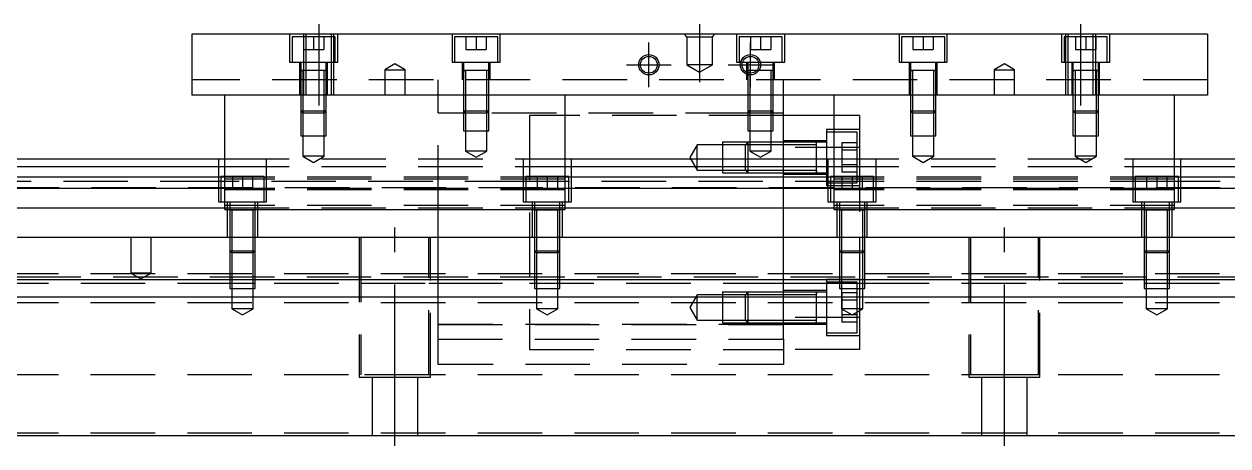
# Model space of a CAD drawing. Extents: x -20 to 926, y -276 to 102.
# Drawn here: x 217 to 454, y -239 to -156 of the extents above; entities that cross this region are included whole.
import ezdxf

# ---------------------------------------------------------------- set-up
doc = ezdxf.new("R2010")
doc.units = 0
doc.linetypes.add('CENTER', pattern=[50.8, 31.75, -6.35, 6.35, -6.35])
doc.linetypes.add('DASHED', pattern=[19.05, 12.7, -6.35])
doc.layers.get('0').update_dxf_attribs({"linetype": 'CONTINUOUS'})
doc.layers.add('CENTER', color=1, linetype='CENTER')

msp = doc.modelspace()

# ---------------------------------------------------------------- linework, layer by layer
at = {"color": 7, "linetype": 'CONTINUOUS'}
for p, q in [((450, -158.03), (250, -158.03)), ((250, -158.03), (250, -170.03)), ((450, -158.03), (450, -170.03)), ((359.9, -165.13), (359.9, -165.676966)), ((359.9, -165.676966), (359.9, -166.027498)), ((361.67033, -165.13), (361.229838, -165.13)), ((450, -170.03), (250, -170.03)), ((256.5, -192.53), (256.5, -170.03)), ((323.5, -192.53), (323.5, -170.03)), ((366.5, -182.53), (366.5, -170.03)), ((376.5, -192.53), (376.5, -170.03)), ((443.5, -192.53), (443.5, -170.03)), ((376.5, -174.03), (366.5, -174.03)), ((0, -182.53), (256.5, -182.53)), ((0, -184.069608), (256.5, -184.069608)), ((323.5, -182.53), (376.5, -182.53)), ((323.5, -184.069608), (376.5, -184.069608)), ((443.5, -182.53), (700, -182.53)), ((443.5, -184.069608), (700, -184.069608)), ((256.5, -186.15154), (0, -186.15154)), ((376.5, -186.15154), (323.5, -186.15154)), ((700, -186.15154), (443.5, -186.15154)), ((256.5, -188.366666), (0, -188.366666)), ((376.5, -188.366666), (323.5, -188.366666)), ((700, -188.366666), (443.5, -188.366666)), ((0, -192.211934), (256.5, -192.211934)), ((256.5, -192.53), (323.5, -192.53)), ((323.5, -192.211934), (376.5, -192.211934)), ((376.5, -192.53), (443.5, -192.53)), ((443.5, -192.211934), (700, -192.211934)), ((700, -198.03), (0, -198.03)), ((700, -206.33), (0, -206.33)), ((700, -209.73), (0, -209.73)), ((700, -237.03), (0, -237.03))]:
    msp.add_line(p, q, dxfattribs=at)
at = {"color": 3, "linetype": 'DASHED'}
for p, q in [((269.25, -158.03), (269.25, -163.53)), ((278.25, -158.53), (269.75, -158.53)), ((269.75, -158.53), (269.75, -163.53)), ((272, -158.53), (272, -161.03)), ((272.000006, -158.03), (272.000006, -170.03)), ((272.5, -158.03), (272.5, -170.03)), ((274, -158.53), (274, -161.03)), ((276, -158.53), (276, -161.03)), ((277.5, -170.03), (277.5, -158.03)), ((277.999994, -170.03), (277.999994, -158.03)), ((278.25, -163.53), (278.25, -158.53)), ((278.75, -163.53), (278.75, -158.03)), ((301.25, -158.03), (301.25, -163.53)), ((302.999994, -158.53), (301.75, -158.53)), ((301.75, -158.53), (301.75, -163.53)), ((310.25, -158.53), (302.999994, -158.53)), ((304, -158.53), (304, -161.03)), ((306, -158.53), (306, -161.03)), ((308, -158.53), (308, -161.03)), ((310.25, -163.53), (310.25, -158.53)), ((310.75, -163.53), (310.75, -158.03)), ((347.5, -158.53), (347, -158.03)), ((347.5, -158.53), (347.5, -164.03)), ((347.5, -158.53), (352.5, -158.53)), ((352.5, -158.53), (353, -158.03)), ((352.5, -164.03), (352.5, -158.53)), ((357.25, -158.03), (357.25, -163.53)), ((366.25, -158.53), (357.75, -158.53)), ((357.75, -158.53), (357.75, -163.53)), ((360, -158.53), (360, -161.03)), ((362, -158.53), (362, -161.03)), ((364, -158.53), (364, -161.03)), ((366.25, -163.53), (366.25, -158.53)), ((366.75, -163.53), (366.75, -158.03)), ((389.25, -158.03), (389.25, -163.53)), ((398.25, -158.53), (389.75, -158.53)), ((389.75, -158.53), (389.75, -163.53)), ((392, -158.53), (392, -161.03)), ((394, -158.53), (394, -161.03)), ((396, -158.53), (396, -161.03)), ((398.25, -163.53), (398.25, -158.53)), ((398.75, -163.53), (398.75, -158.03)), ((421.25, -158.03), (421.25, -163.53)), ((430.25, -158.53), (421.75, -158.53)), ((421.75, -158.53), (421.75, -163.53)), ((422.000006, -158.03), (422.000006, -170.03)), ((422.5, -158.03), (422.5, -170.03)), ((424, -158.53), (424, -161.03)), ((426, -158.53), (426, -161.03)), ((427.5, -170.03), (427.5, -158.03)), ((427.999994, -170.03), (427.999994, -158.03)), ((428, -158.53), (428, -161.03)), ((430.25, -163.53), (430.25, -158.53)), ((430.75, -163.53), (430.75, -158.03)), ((272, -161.03), (274, -161.03)), ((274, -161.03), (276, -161.03)), ((304, -161.03), (306, -161.03)), ((306, -161.03), (308, -161.03)), ((360, -161.03), (362, -161.03)), ((362, -161.03), (364, -161.03)), ((392, -161.03), (394, -161.03)), ((394, -161.03), (396, -161.03)), ((424, -161.03), (426, -161.03)), ((426, -161.03), (428, -161.03)), ((269.25, -163.53), (278.75, -163.53)), ((271.25, -163.53), (271.25, -170.03)), ((271.5, -163.53), (271.5, -165.13)), ((276.5, -165.13), (276.5, -163.53)), ((276.75, -170.03), (276.75, -163.53)), ((301.25, -163.53), (310.75, -163.53)), ((303.25, -163.53), (303.25, -167.03)), ((303.5, -163.53), (303.5, -165.13)), ((308.5, -165.13), (308.5, -163.53)), ((308.75, -167.03), (308.75, -163.53)), ((357.25, -163.53), (366.75, -163.53)), ((359.25, -163.53), (359.25, -167.03)), ((359.5, -163.53), (359.5, -165.13)), ((364.5, -165.13), (364.5, -163.53)), ((364.75, -167.03), (364.75, -163.53)), ((389.25, -163.53), (398.75, -163.53)), ((391.25, -163.53), (391.25, -170.03)), ((391.5, -163.53), (391.5, -165.13)), ((396.5, -165.13), (396.5, -163.53)), ((396.75, -170.03), (396.75, -163.53)), ((421.25, -163.53), (430.75, -163.53)), ((423.25, -163.53), (423.25, -170.03)), ((423.5, -163.53), (423.5, -165.13)), ((428.5, -165.13), (428.5, -163.53)), ((428.75, -170.03), (428.75, -163.53)), ((271.5, -165.125), (271.5, -165.13)), ((271.5, -165.13), (271.757448, -165.13)), ((271.757468, -165.13), (271.5, -165.13)), ((271.5, -165.13), (271.5, -165.135)), ((271.5, -165.13), (271.5, -170.02998)), ((276.242552, -165.13), (271.757468, -165.13)), ((271.9, -165.13), (271.9, -170.02998)), ((276.1, -170.02998), (276.1, -165.13)), ((276.5, -165.13), (276.242552, -165.13)), ((276.242602, -165.13), (276.5, -165.13)), ((276.5, -165.13), (276.5, -165.125)), ((276.5, -165.135), (276.5, -165.13)), ((276.5, -170.02998), (276.5, -165.13)), ((290, -163.8753), (288, -165.03)), ((288, -165.03), (290, -165.03)), ((288, -165.03), (288, -170.03)), ((292, -165.03), (290, -163.8753)), ((290, -165.03), (292, -165.03)), ((292, -170.03), (292, -165.03)), ((303.5, -165.125), (303.5, -165.13)), ((303.5, -165.13), (303.757448, -165.13)), ((303.757468, -165.13), (303.5, -165.13)), ((303.5, -165.13), (303.5, -165.135)), ((303.5, -165.13), (303.5, -167.02998)), ((308.5, -165.13), (303.757468, -165.13)), ((303.9, -165.13), (303.9, -167.02998)), ((308.1, -167.02998), (308.1, -165.13)), ((308.5, -165.13), (308.5, -165.125)), ((308.5, -165.135), (308.5, -165.13)), ((308.5, -167.02998), (308.5, -165.13)), ((352.5, -164.03), (347.5, -164.03)), ((347.5, -164.03), (350, -165.473376)), ((350, -165.473376), (352.5, -164.03)), ((359.5, -165.125), (359.5, -165.13)), ((359.757468, -165.13), (359.5, -165.13)), ((359.5, -165.13), (359.5, -165.135)), ((359.5, -165.13), (359.5, -165.602418)), ((359.5, -165.602418), (359.5, -165.966492)), ((361.229562, -165.13), (359.757468, -165.13)), ((361.669968, -165.13), (361.229562, -165.13)), ((364.242552, -165.13), (361.669968, -165.13)), ((364.1, -167.02998), (364.1, -165.13)), ((364.5, -165.13), (364.242552, -165.13)), ((364.5, -165.13), (364.5, -165.125)), ((364.5, -165.135), (364.5, -165.13)), ((364.5, -167.02998), (364.5, -165.13)), ((391.5, -165.125), (391.5, -165.13)), ((391.5, -165.13), (391.757448, -165.13)), ((391.757468, -165.13), (391.5, -165.13)), ((391.5, -165.13), (391.5, -165.135)), ((391.5, -165.13), (391.5, -170.02998)), ((396.242552, -165.13), (391.757468, -165.13)), ((391.9, -165.13), (391.9, -170.02998)), ((396.1, -170.02998), (396.1, -165.13)), ((396.5, -165.13), (396.242552, -165.13)), ((396.242602, -165.13), (396.5, -165.13)), ((396.5, -165.13), (396.5, -165.125)), ((396.5, -165.135), (396.5, -165.13)), ((396.5, -170.02998), (396.5, -165.13)), ((410, -163.8753), (408, -165.03)), ((408, -165.03), (410, -165.03)), ((408, -165.03), (408, -170.03)), ((412, -165.03), (410, -163.8753)), ((410, -165.03), (412, -165.03)), ((412, -170.03), (412, -165.03)), ((423.5, -165.125), (423.5, -165.13)), ((423.5, -165.13), (423.757448, -165.13)), ((423.757468, -165.13), (423.5, -165.13)), ((423.5, -165.13), (423.5, -165.135)), ((423.5, -165.13), (423.5, -170.02998)), ((428.242552, -165.13), (423.757468, -165.13)), ((423.9, -165.13), (423.9, -170.02998)), ((428.1, -170.02998), (428.1, -165.13)), ((428.5, -165.13), (428.242552, -165.13)), ((428.242602, -165.13), (428.5, -165.13)), ((428.5, -165.13), (428.5, -165.125)), ((428.5, -165.135), (428.5, -165.13)), ((428.5, -170.02998), (428.5, -165.13)), ((450, -167.03), (250, -167.03)), ((298.5, -170.03), (298.5, -167.03)), ((303.5, -167.03), (303.5, -173.13)), ((303.500006, -167.03), (303.500006, -173.13)), ((303.9, -167.03), (303.9, -173.53)), ((308.1, -173.53), (308.1, -167.03)), ((308.499994, -173.13), (308.499994, -167.03)), ((308.5, -173.13), (308.5, -167.03)), ((359.5, -165.966492), (359.5, -167.02998)), ((359.5, -167.03), (359.5, -173.13)), ((359.500006, -167.03), (359.500006, -173.13)), ((359.9, -166.027498), (359.9, -167.02998)), ((359.9, -167.03), (359.9, -173.53)), ((364.1, -170.03), (364.1, -167.03)), ((364.499994, -170.03), (364.499994, -167.03)), ((364.5, -170.03), (364.5, -167.03)), ((366.5, -170.03), (366.5, -167.03)), ((271.5, -170.03), (271.5, -173.13)), ((271.500006, -170.03), (271.500006, -173.130006)), ((271.9, -170.03), (271.9, -173.53)), ((276.1, -173.53), (276.1, -170.03)), ((276.499994, -173.130006), (276.499994, -170.03)), ((276.5, -173.13), (276.5, -170.03)), ((298.5, -192.53), (298.5, -170.03)), ((364.1, -173.53), (364.1, -170.03)), ((364.499994, -173.130006), (364.499994, -170.03)), ((364.5, -173.13), (364.5, -170.03)), ((391.5, -170.03), (391.5, -173.13)), ((391.500006, -170.03), (391.500006, -173.130006)), ((391.9, -170.03), (391.9, -173.53)), ((396.1, -173.53), (396.1, -170.03)), ((396.499994, -173.130006), (396.499994, -170.03)), ((396.5, -173.13), (396.5, -170.03)), ((423.5, -170.03), (423.5, -173.13)), ((423.500006, -170.03), (423.500006, -173.130006)), ((423.9, -170.03), (423.9, -173.53)), ((428.1, -173.53), (428.1, -170.03)), ((428.499994, -173.130006), (428.499994, -170.03)), ((428.5, -173.13), (428.5, -170.03)), ((271.5, -173.13), (276.5, -173.13)), ((271.5, -173.13), (271.9, -173.53)), ((271.500006, -173.13002), (271.500006, -178.03)), ((276.1, -173.53), (271.9, -173.53)), ((271.9, -173.53002), (271.9, -178.03)), ((276.1, -173.53), (276.5, -173.13)), ((276.1, -178.03), (276.1, -173.53002)), ((276.499994, -178.03), (276.499994, -173.13002)), ((303.9, -173.53), (298.5, -173.53)), ((303.5, -173.13), (308.5, -173.13)), ((303.5, -173.13), (303.9, -173.53)), ((303.500006, -173.13002), (303.500006, -177.03)), ((308.1, -173.53), (303.9, -173.53)), ((303.9, -173.53002), (303.9, -177.03)), ((308.1, -173.53), (308.5, -173.13)), ((359.9, -173.53), (308.1, -173.53)), ((308.1, -177.03), (308.1, -173.53002)), ((308.499994, -177.03), (308.499994, -173.13002)), ((316.5, -174.03), (316.5, -220.03)), ((364.499994, -174.03), (316.5, -174.03)), ((359.5, -173.13), (364.5, -173.13)), ((359.5, -173.13), (359.9, -173.53)), ((359.500006, -173.13002), (359.500006, -177.03)), ((364.1, -173.53), (359.9, -173.53)), ((359.9, -173.53002), (359.9, -177.03)), ((364.1, -173.53), (364.5, -173.13)), ((366.5, -173.53), (364.1, -173.53)), ((364.1, -177.03), (364.1, -173.53002)), ((364.499994, -177.03), (364.499994, -173.13002)), ((366.5, -174.03), (364.499994, -174.03)), ((381.5, -174.03), (376.5, -174.03)), ((381.5, -174.03), (381.5, -180.2968)), ((391.5, -173.13), (396.5, -173.13)), ((391.5, -173.13), (391.9, -173.53)), ((391.500006, -173.13002), (391.500006, -178.03)), ((396.1, -173.53), (391.9, -173.53)), ((391.9, -173.53002), (391.9, -178.03)), ((396.1, -173.53), (396.5, -173.13)), ((396.1, -178.03), (396.1, -173.53002)), ((396.499994, -178.03), (396.499994, -173.13002)), ((423.5, -173.13), (428.5, -173.13)), ((423.5, -173.13), (423.9, -173.53)), ((423.500006, -173.13002), (423.500006, -178.03)), ((428.1, -173.53), (423.9, -173.53)), ((423.9, -173.53002), (423.9, -178.03)), ((428.1, -173.53), (428.5, -173.13)), ((428.1, -178.03), (428.1, -173.53002)), ((428.499994, -178.03), (428.499994, -173.13002)), ((303.500006, -177.03), (308.499994, -177.03)), ((303.9, -177.03), (303.9, -181.03)), ((308.1, -181.03), (308.1, -177.03)), ((359.500006, -177.03), (364.499994, -177.03)), ((359.9, -177.03), (359.9, -181.03)), ((364.1, -181.03), (364.1, -177.03)), ((375, -176.78), (375, -187.78)), ((381.5, -176.78), (375, -176.78)), ((377.499994, -177.28), (375, -177.28)), ((381, -177.28), (377.499994, -177.28)), ((381, -187.28), (381, -177.28)), ((271.500006, -178.03), (276.499994, -178.03)), ((271.9, -178.03), (271.9, -182.03)), ((276.1, -182.03), (276.1, -178.03)), ((349.5, -179.78), (348.056624, -182.28)), ((349.5, -184.78), (349.5, -179.78)), ((354.5, -179.78), (349.5, -179.78)), ((354.5, -179.280006), (354.5, -185.279994)), ((359.49998, -179.280006), (354.5, -179.280006)), ((358.99998, -179.78), (354.5, -179.78)), ((359.5, -179.28), (359, -179.78)), ((359, -184.78), (359, -179.78)), ((366.5, -179.78), (359, -179.78)), ((359.5, -179.28), (359.5, -185.28)), ((366.5, -179.28), (359.5, -179.28)), ((366.5, -179.280006), (359.5, -179.280006)), ((375, -178.98), (366.5, -178.98)), ((373.005, -179.28), (366.50002, -179.28)), ((373, -179.78), (366.50002, -179.78)), ((375, -179.28), (372.995, -179.28)), ((373, -179.78), (373, -179.279994)), ((373, -182.28), (373, -179.279994)), ((373, -185.280006), (373, -179.279994)), ((373, -184.78), (373, -179.78)), ((378, -179.393248), (378, -180.836624)), ((381, -179.393248), (378, -179.393248)), ((391.500006, -178.03), (396.499994, -178.03)), ((391.9, -178.03), (391.9, -182.03)), ((396.1, -182.03), (396.1, -178.03)), ((423.500006, -178.03), (428.499994, -178.03)), ((423.9, -178.03), (423.9, -182.03)), ((428.1, -182.03), (428.1, -178.03)), ((276.1, -182.03), (271.9, -182.03)), ((271.9, -182.03), (274, -183.242436)), ((274, -183.242436), (276.1, -182.03)), ((308.1, -181.03), (303.9, -181.03)), ((303.9, -181.03), (306, -182.242436)), ((306, -182.242436), (308.1, -181.03)), ((348.056624, -182.28), (349.5, -184.78)), ((364.1, -181.03), (359.9, -181.03)), ((359.9, -181.03), (362, -182.242436)), ((362, -182.242436), (364.1, -181.03)), ((381.5, -180.2968), (366.5, -180.2968)), ((373, -184.930204), (373, -182.031394)), ((381, -180.836624), (378, -180.836624)), ((378, -180.836624), (378, -183.723376)), ((381.5, -180.2968), (381.5, -198.03)), ((396.1, -182.03), (391.9, -182.03)), ((391.9, -182.03), (394, -183.242436)), ((394, -183.242436), (396.1, -182.03)), ((428.1, -182.03), (423.9, -182.03)), ((423.9, -182.03), (426, -183.242436)), ((426, -183.242436), (428.1, -182.03)), ((255.25, -182.53), (255.25, -191.03)), ((256.5, -182.53), (323.5, -182.53)), ((256.5, -184.069608), (323.5, -184.069608)), ((264.75, -191.03), (264.75, -182.53)), ((315.25, -182.53), (315.25, -191.03)), ((324.75, -191.03), (324.75, -182.53)), ((349.5, -184.78), (354.5, -184.78)), ((354.5, -184.78), (358.99998, -184.78)), ((359, -184.78), (359.5, -185.28)), ((359, -184.78), (366.5, -184.78)), ((366.5, -192.53), (366.5, -182.53)), ((366.50002, -184.78), (373, -184.78)), ((373, -185.280006), (373, -184.78)), ((375.25, -182.53), (375.25, -191.03)), ((376.5, -182.53), (443.5, -182.53)), ((376.5, -184.069608), (443.5, -184.069608)), ((381, -183.723376), (378, -183.723376)), ((378, -183.723376), (378, -185.166752)), ((384.75, -191.03), (384.75, -182.53)), ((435.25, -182.53), (435.25, -191.03)), ((444.75, -191.03), (444.75, -182.53)), ((256.5, -187.03), (28, -187.03)), ((264.25, -186.03), (255.75, -186.03)), ((255.75, -186.03), (255.75, -191.03)), ((323.5, -186.15154), (256.5, -186.15154)), ((323.5, -186.55668), (256.5, -186.55668)), ((316.49998, -187.03), (256.5, -187.03)), ((258, -186.03), (258, -188.53)), ((260, -186.03), (260, -188.53)), ((262, -186.03), (262, -188.53)), ((264.25, -191.03), (264.25, -186.03)), ((324.25, -186.03), (315.75, -186.03)), ((315.75, -186.03), (315.75, -191.03)), ((381.5, -187.03), (316.5, -187.03)), ((318, -186.03), (318, -188.53)), ((320, -186.03), (320, -188.53)), ((322, -186.03), (322, -188.53)), ((324.25, -191.03), (324.25, -186.03)), ((354.5, -185.279994), (359.49998, -185.279994)), ((359.5, -185.279994), (366.5, -185.279994)), ((359.5, -185.28), (366.5, -185.28)), ((366.5, -185.58), (375, -185.58)), ((366.50002, -185.28), (373.005, -185.28)), ((372.995, -185.28), (375, -185.28)), ((373, -185.28), (373, -184.930204)), ((373, -184.930204), (373, -185.28)), ((384.25, -186.03), (375.75, -186.03)), ((375.75, -186.03), (375.75, -191.03)), ((443.5, -186.15154), (376.5, -186.15154)), ((443.5, -186.55668), (376.5, -186.55668)), ((381, -185.166752), (378, -185.166752)), ((378, -186.03), (378, -188.53)), ((380, -186.03), (380, -188.53)), ((443.5, -187.03), (381.50002, -187.03)), ((382, -186.03), (382, -188.53)), ((384.25, -191.03), (384.25, -186.03)), ((444.25, -186.03), (435.75, -186.03)), ((435.75, -186.03), (435.75, -191.03)), ((438, -186.03), (438, -188.53)), ((440, -186.03), (440, -188.53)), ((442, -186.03), (442, -188.53)), ((643, -187.03), (443.5, -187.03)), ((444.25, -191.03), (444.25, -186.03)), ((643, -188.28), (25, -188.28)), ((323.5, -188.366666), (256.5, -188.366666)), ((323.5, -188.61), (256.5, -188.61)), ((258, -188.53), (260, -188.53)), ((260, -188.53), (262, -188.53)), ((318, -188.53), (320, -188.53)), ((320, -188.53), (322, -188.53)), ((375, -187.28), (381, -187.28)), ((375, -187.78), (381.5, -187.78)), ((443.5, -188.366666), (376.5, -188.366666)), ((443.5, -188.61), (376.5, -188.61)), ((378, -188.53), (380, -188.53)), ((380, -188.53), (382, -188.53)), ((438, -188.53), (440, -188.53)), ((440, -188.53), (442, -188.53)), ((255.25, -191.03), (264.75, -191.03)), ((323.5, -191.707372), (256.5, -191.707372)), ((257, -191.03), (257, -198.03)), ((257.5, -191.03), (257.5, -192.63)), ((262.5, -192.63), (262.5, -191.03)), ((263, -198.03), (263, -191.03)), ((315.25, -191.03), (324.75, -191.03)), ((317, -191.03), (317, -198.03)), ((317.5, -191.03), (317.5, -192.63)), ((322.5, -192.63), (322.5, -191.03)), ((323, -198.03), (323, -191.03)), ((375.25, -191.03), (384.75, -191.03)), ((443.5, -191.707372), (376.5, -191.707372)), ((377, -191.03), (377, -198.03)), ((377.5, -191.03), (377.5, -192.63)), ((382.5, -192.63), (382.5, -191.03)), ((383, -198.03), (383, -191.03)), ((435.25, -191.03), (444.75, -191.03)), ((437, -191.03), (437, -198.03)), ((437.5, -191.03), (437.5, -192.63)), ((442.5, -192.63), (442.5, -191.03)), ((443, -198.03), (443, -191.03)), ((256.5, -192.211934), (323.5, -192.211934)), ((257.5, -192.625), (257.5, -192.63)), ((257.757468, -192.63), (257.5, -192.63)), ((257.5, -192.63), (257.5, -198.02998)), ((257.5, -192.63), (257.5, -192.635)), ((262.242552, -192.63), (257.757468, -192.63)), ((257.9, -192.63), (257.9, -198.02998)), ((262.1, -198.02998), (262.1, -192.63)), ((262.5, -192.63), (262.242552, -192.63)), ((262.5, -192.63), (262.5, -192.625)), ((262.5, -198.02998), (262.5, -192.63)), ((262.5, -192.635), (262.5, -192.63)), ((298.5, -198.03), (298.5, -192.53)), ((317.5, -192.625), (317.5, -192.63)), ((317.757468, -192.63), (317.5, -192.63)), ((317.5, -192.63), (317.5, -198.02998)), ((317.5, -192.63), (317.5, -192.635)), ((322.242552, -192.63), (317.757468, -192.63)), ((317.9, -192.63), (317.9, -198.02998)), ((322.1, -198.02998), (322.1, -192.63)), ((322.5, -192.63), (322.242552, -192.63)), ((322.5, -192.63), (322.5, -192.625)), ((322.5, -198.02998), (322.5, -192.63)), ((322.5, -192.635), (322.5, -192.63)), ((366.5, -198.03), (366.5, -192.53)), ((376.5, -192.211934), (443.5, -192.211934)), ((377.5, -192.625), (377.5, -192.63)), ((377.757468, -192.63), (377.5, -192.63)), ((377.5, -192.63), (377.5, -198.02998)), ((377.5, -192.63), (377.5, -192.635)), ((382.242552, -192.63), (377.757468, -192.63)), ((377.9, -192.63), (377.9, -198.02998)), ((382.1, -198.02998), (382.1, -192.63)), ((382.5, -192.63), (382.242552, -192.63)), ((382.5, -192.63), (382.5, -192.625)), ((382.5, -198.02998), (382.5, -192.63)), ((382.5, -192.635), (382.5, -192.63)), ((437.5, -192.625), (437.5, -192.63)), ((437.757468, -192.63), (437.5, -192.63)), ((437.5, -192.63), (437.5, -198.02998)), ((437.5, -192.63), (437.5, -192.635)), ((442.242552, -192.63), (437.757468, -192.63)), ((437.9, -192.63), (437.9, -198.02998)), ((442.1, -198.02998), (442.1, -192.63)), ((442.5, -192.63), (442.242552, -192.63)), ((442.5, -192.63), (442.5, -192.625)), ((442.5, -198.02998), (442.5, -192.63)), ((442.5, -192.635), (442.5, -192.63)), ((238, -198.03), (238, -205.03)), ((242, -205.03), (242, -198.03)), ((257.5, -198.03), (257.5, -200.63)), ((257.500006, -198.03), (257.500006, -200.630006)), ((257.9, -198.03), (257.9, -201.03)), ((262.1, -201.03), (262.1, -198.03)), ((262.499994, -200.630006), (262.499994, -198.03)), ((262.5, -200.63), (262.5, -198.03)), ((283, -198.03), (283, -225.53)), ((283.291796, -198.03), (283.291796, -225.03)), ((296.708204, -225.03), (296.708204, -198.03)), ((297, -225.53), (297, -198.03)), ((298.5, -206.33), (298.5, -198.03)), ((317.5, -198.03), (317.5, -200.63)), ((317.500006, -198.03), (317.500006, -200.630006)), ((317.9, -198.03), (317.9, -201.03)), ((322.1, -201.03), (322.1, -198.03)), ((322.499994, -200.630006), (322.499994, -198.03)), ((322.5, -200.63), (322.5, -198.03)), ((366.5, -206.33), (366.5, -198.03)), ((377.5, -198.03), (377.5, -200.63)), ((377.500006, -198.03), (377.500006, -200.630006)), ((377.9, -198.03), (377.9, -201.03)), ((381.5, -198.03), (381.5, -201.03)), ((382.1, -201.03), (382.1, -198.03)), ((382.499994, -200.630006), (382.499994, -198.03)), ((382.5, -200.63), (382.5, -198.03)), ((403, -198.03), (403, -225.53)), ((403.291796, -198.03), (403.291796, -225.03)), ((416.708204, -225.03), (416.708204, -198.03)), ((417, -225.53), (417, -198.03)), ((437.5, -198.03), (437.5, -200.63)), ((437.500006, -198.03), (437.500006, -200.630006)), ((437.9, -198.03), (437.9, -201.03)), ((442.1, -201.03), (442.1, -198.03)), ((442.499994, -200.630006), (442.499994, -198.03)), ((442.5, -200.63), (442.5, -198.03)), ((257.5, -200.63), (262.5, -200.63)), ((257.5, -200.63), (257.9, -201.03)), ((257.500006, -200.63002), (257.500006, -206.33)), ((262.1, -201.03), (257.9, -201.03)), ((257.9, -201.03002), (257.9, -208.03)), ((262.1, -201.03), (262.5, -200.63)), ((262.1, -208.03), (262.1, -201.03002)), ((262.499994, -206.33), (262.499994, -200.63002)), ((317.5, -200.63), (322.5, -200.63)), ((317.5, -200.63), (317.9, -201.03)), ((317.500006, -200.63002), (317.500006, -206.33)), ((322.1, -201.03), (317.9, -201.03)), ((317.9, -201.03002), (317.9, -208.03)), ((322.1, -201.03), (322.5, -200.63)), ((322.1, -208.03), (322.1, -201.03002)), ((322.499994, -206.33), (322.499994, -200.63002)), ((377.5, -200.63), (382.5, -200.63)), ((377.5, -200.63), (377.9, -201.03)), ((377.500006, -200.63002), (377.500006, -206.33)), ((382.1, -201.03), (377.9, -201.03)), ((377.9, -201.03002), (377.9, -208.03)), ((381.5, -201.03), (381.5, -206.33)), ((382.1, -201.03), (382.5, -200.63)), ((382.1, -208.03), (382.1, -201.03002)), ((382.499994, -206.33), (382.499994, -200.63002)), ((437.5, -200.63), (442.5, -200.63)), ((437.5, -200.63), (437.9, -201.03)), ((437.500006, -200.63002), (437.500006, -206.33)), ((442.1, -201.03), (437.9, -201.03)), ((437.9, -201.03002), (437.9, -208.03)), ((442.1, -201.03), (442.5, -200.63)), ((442.1, -208.03), (442.1, -201.03002)), ((442.499994, -206.33), (442.499994, -200.63002)), ((700, -205.18), (0, -205.18)), ((25, -205.78), (643, -205.78)), ((242, -205.03), (238, -205.03)), ((238, -205.03), (240, -206.1847)), ((240, -206.1847), (242, -205.03)), ((56.708204, -207.03), (283.291796, -207.03)), ((257.500006, -206.33), (257.500006, -208.03)), ((257.500006, -207.03), (262.499994, -207.03)), ((257.500006, -208.03), (262.499994, -208.03)), ((257.9, -208.03), (257.9, -212.03)), ((262.1, -212.03), (262.1, -208.03)), ((262.499994, -208.03), (262.499994, -206.33)), ((283.291796, -207.03), (296.708204, -207.03)), ((296.708204, -207.03), (298.5, -207.03)), ((298.5, -209.73), (298.5, -206.33)), ((298.5, -207.03), (316.49998, -207.03)), ((316.5, -207.029994), (366.5, -207.029994)), ((316.5, -207.03), (366.5, -207.03)), ((317.500006, -206.33), (317.500006, -208.03)), ((317.500006, -207.03), (322.499994, -207.03)), ((317.500006, -208.03), (322.499994, -208.03)), ((317.9, -208.03), (317.9, -212.03)), ((322.1, -212.03), (322.1, -208.03)), ((322.499994, -208.03), (322.499994, -206.33)), ((366.5, -209.73), (366.5, -206.33)), ((366.5, -207.029994), (375, -207.029994)), ((366.5, -207.03), (375, -207.03)), ((375, -208.48), (366.5, -208.48)), ((375, -206.28), (375, -217.28)), ((381.5, -206.28), (375, -206.28)), ((377.500006, -206.78), (375, -206.78)), ((375, -207.029994), (377.500006, -207.029994)), ((375, -207.03), (377.500006, -207.03)), ((377.500006, -206.33), (377.500006, -208.03)), ((381, -206.78), (377.500006, -206.78)), ((377.500006, -207.029994), (381, -207.029994)), ((377.500006, -207.03), (381, -207.03)), ((377.500006, -207.03), (382.499994, -207.03)), ((377.500006, -208.03), (382.499994, -208.03)), ((377.9, -208.03), (377.9, -212.03)), ((381, -208.03), (381, -206.78)), ((381, -207.029994), (381.5, -207.029994)), ((381, -207.03), (381.5, -207.03)), ((381, -209.73), (381, -208.03)), ((381.5, -206.33), (381.5, -208.03)), ((381.5, -208.03), (381.5, -209.73)), ((381.50002, -207.03), (382.499994, -207.03)), ((382.1, -212.03), (382.1, -208.03)), ((382.499994, -208.03), (382.499994, -206.33)), ((382.499994, -207.03), (643.005, -207.03)), ((437.500006, -206.33), (437.500006, -208.03)), ((437.500006, -207.03), (442.499994, -207.03)), ((437.500006, -208.03), (442.499994, -208.03)), ((437.9, -208.03), (437.9, -212.03)), ((442.1, -212.03), (442.1, -208.03)), ((442.499994, -208.03), (442.499994, -206.33)), ((700, -210.88), (0, -210.88)), ((298.5, -218.03), (298.5, -209.73)), ((349.5, -209.28), (348.056624, -211.78)), ((349.5, -214.28), (349.5, -209.28)), ((354.5, -209.28), (349.5, -209.28)), ((354.5, -208.780006), (354.5, -214.779994)), ((359.49998, -208.780006), (354.5, -208.780006)), ((358.99998, -209.28), (354.5, -209.28)), ((359.5, -208.78), (359, -209.28)), ((359, -214.28), (359, -209.28)), ((366.5, -209.28), (359, -209.28)), ((359.5, -208.78), (359.5, -214.78)), ((366.5, -208.78), (359.5, -208.78)), ((366.5, -208.780006), (359.5, -208.780006)), ((366.5, -218.03), (366.5, -209.73)), ((373.005, -208.78), (366.50002, -208.78)), ((373, -209.28), (366.50002, -209.28)), ((375, -208.78), (372.995, -208.78)), ((373, -208.78), (373, -209.12965)), ((373, -209.129602), (373, -208.78)), ((373, -208.78), (373, -209.12965)), ((373, -209.129602), (373, -208.78)), ((373, -209.72965), (373, -209.129602)), ((373, -209.73), (373, -209.28)), ((373, -211.61996), (373, -209.72965)), ((378, -208.893248), (378, -210.336624)), ((381, -208.893248), (378, -208.893248)), ((381, -210.336624), (378, -210.336624)), ((378, -210.336624), (378, -213.223376)), ((381, -216.78), (381, -209.73)), ((381.5, -209.73), (381.5, -213.7632)), ((262.1, -212.03), (257.9, -212.03)), ((257.9, -212.03), (260, -213.242436)), ((260, -213.242436), (262.1, -212.03)), ((322.1, -212.03), (317.9, -212.03)), ((317.9, -212.03), (320, -213.242436)), ((320, -213.242436), (322.1, -212.03)), ((348.056624, -211.78), (349.5, -214.28)), ((373, -214.430204), (373, -211.61996)), ((382.1, -212.03), (377.9, -212.03)), ((377.9, -212.03), (380, -213.242436)), ((381, -213.223376), (378, -213.223376)), ((378, -213.223376), (378, -214.666752)), ((380, -213.242436), (382.1, -212.03)), ((442.1, -212.03), (437.9, -212.03)), ((437.9, -212.03), (440, -213.242436)), ((440, -213.242436), (442.1, -212.03)), ((298.5, -215.120052), (366.5, -215.120052)), ((366.5, -215.120052), (298.5, -215.120052)), ((349.5, -214.28), (354.5, -214.28)), ((354.5, -214.28), (358.99998, -214.28)), ((354.5, -214.779994), (359.49998, -214.779994)), ((359, -214.28), (366.5, -214.28)), ((359, -214.28), (359.5, -214.78)), ((359.5, -214.779994), (366.5, -214.779994)), ((359.5, -214.78), (366.5, -214.78)), ((381.5, -213.7632), (366.5, -213.7632)), ((366.5, -215.08), (375, -215.08)), ((366.50002, -214.28), (373, -214.28)), ((366.50002, -214.78), (373, -214.78)), ((372.995, -214.78), (373, -214.78)), ((373, -214.780006), (373, -214.28)), ((373, -214.78), (373, -214.430204)), ((373, -214.78), (375, -214.78)), ((373, -214.78), (373.005, -214.78)), ((381, -214.666752), (378, -214.666752)), ((381.5, -213.7632), (381.5, -220.03)), ((298.5, -218.03), (366.5, -218.03)), ((298.5, -223.03), (298.5, -218.03)), ((366.5, -218.03), (366.5, -223.03)), ((375, -216.78), (381, -216.78)), ((375, -217.28), (381.5, -217.28)), ((316.5, -220.03), (366.5, -220.03)), ((381.5, -220.03), (366.5, -220.03)), ((700, -225.03), (0, -225.03)), ((296.708204, -225.03), (283.291796, -225.03)), ((366.5, -223.03), (298.5, -223.03)), ((416.708204, -225.03), (403.291796, -225.03)), ((283, -225.53), (290, -225.53)), ((285.5, -225.53), (285.5, -237.03)), ((290, -225.53), (297, -225.53)), ((294.5, -237.03), (294.5, -225.53)), ((403, -225.53), (410, -225.53)), ((405.5, -225.53), (405.5, -237.03)), ((410, -225.53), (417, -225.53)), ((414.5, -237.03), (414.5, -225.53)), ((700, -236.53), (6.499992, -236.53))]:
    msp.add_line(p, q, dxfattribs=at)
at = {"color": 3, "linetype": 'CONTINUOUS'}
for centre in [(340, -164.03), (360, -164.03)]:
    msp.add_circle(centre, 2, dxfattribs=at)
at = {"color": 7, "linetype": 'CONTINUOUS'}
for centre in [(340, -164.03), (360, -164.03)]:
    msp.add_circle(centre, 1.65, dxfattribs=at)
at = {"layer": 'CENTER', "color": 1, "linetype": 'CENTER'}
for p, q in [((275, -156.03), (275, -172.03)), ((350, -156.03), (350, -167.473376)), ((425, -156.03), (425, -172.03)), ((340, -168.43), (340, -159.63)), ((360, -168.43), (360, -159.63)), ((335.6, -164.03), (344.4, -164.03)), ((355.6, -164.03), (364.4, -164.03)), ((290, -239.03), (290, -196.03)), ((410, -239.03), (410, -196.03))]:
    msp.add_line(p, q, dxfattribs=at)

doc.saveas('drawing.dxf')
